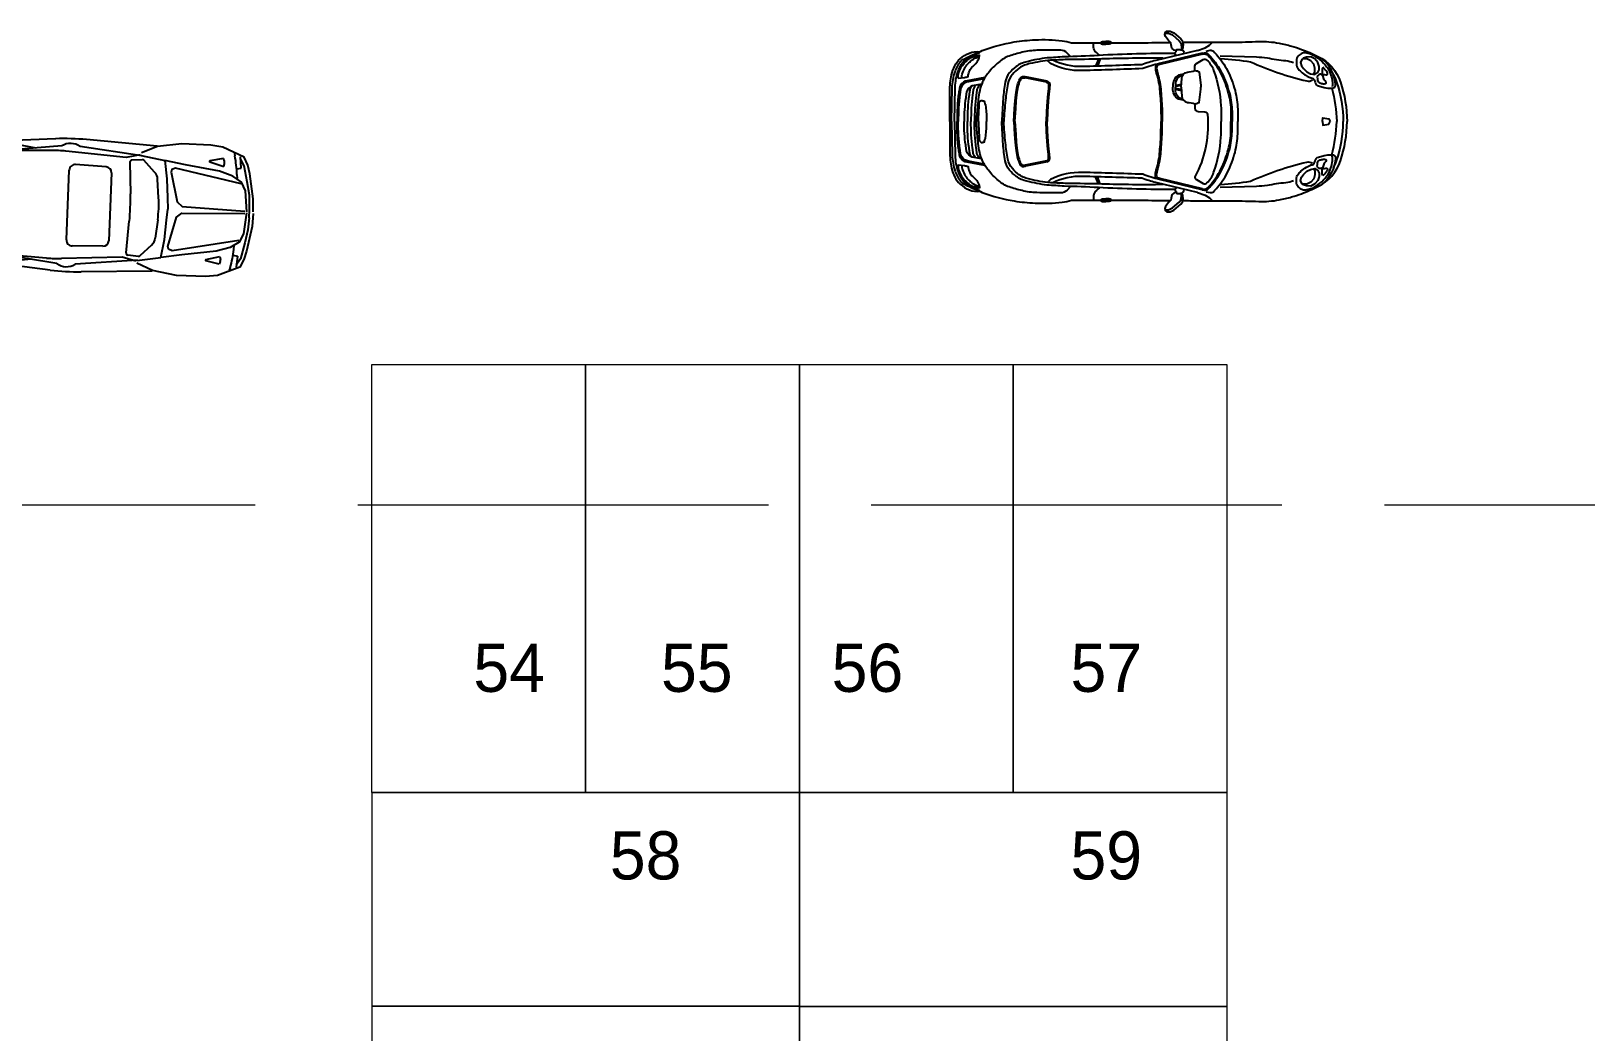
# Model space of a CAD drawing. Header units: millimetres. Extents: x 383 to 523, y 252 to 344.
# Drawn here: x 493.65 to 502.74, y 318.41 to 324.26 of the extents above; entities that cross this region are included whole.
import ezdxf

# ---------------------------------------------------------------- set-up
doc = ezdxf.new("R2010")
doc.units = ezdxf.units.MM
doc.header["$MEASUREMENT"] = 0
doc.linetypes.add('ACAD_ISO02W100', pattern=[15, 12, -3])
doc.linetypes.add('HIDDEN2', pattern=[4.7625, 3.175, -1.5875])
for name, color, linetype in [('BOXTER', 7, 'Continuous'), ('CARRERA911', 7, 'Continuous'), ('letreros', 6, 'Continuous'), ('muebles', 193, 'Continuous')]:
    doc.layers.add(name, color=color, linetype=linetype)
doc.layers.add('muros', color=5, linetype='Continuous', lineweight=30)

# ---------------------------------------------------------------- blocks, each defined once
blk = doc.blocks.new('CAR2_TOP')
at = {"layer": 'BOXTER'}
for p, q in [((-1.883, 0.769), (-1.88, 0.777)), ((0.299, 0.403), (0.365, 0.418)), ((0.299, 0.392), (0.365, 0.406)), ((0.299, 0.373), (0.365, 0.359)), ((0.299, 0.362), (0.365, 0.347)), ((-1.883, -0.767), (-1.88, -0.775))]:
    blk.add_line(p, q, dxfattribs=at)
for points in [[(-2.193, 0.001), (-2.185, 0.375, -0.076537), (-2.153, 0.555, -0.086757), (-2.092, 0.667, -0.10675), (-2.057, 0.695), (-2.015, 0.716, -0.003982), (-1.931, 0.755, -0.016266), (-1.85, 0.79, -0.052049), (-1.494, 0.886, -0.02824), (-1.263, 0.91, -0.041393), (-0.959, 0.899, -0.048157), (-0.858, 0.877), (-0.532, 0.877)], [(-0.539, 0.734, 0.024615), (-0.58, 0.769, -0.223398), (-0.61, 0.828, 0.00021), (-0.612, 0.877, 0.00021)], [(-0.532, 0.877, -0.3707), (-0.511, 0.891, 0.000614), (-0.474, 0.893)], [(-0.532, 0.877, 0.370699), (-0.511, 0.862, -0.000614), (-0.474, 0.861)], [(-0.53, 0.873, -0.309042), (-0.511, 0.883, 0.000614), (-0.474, 0.885)], [(-0.416, 0.877, 0.3707), (-0.437, 0.891, -0.000614), (-0.474, 0.893)], [(-0.418, 0.873, 0.309042), (-0.437, 0.883, -0.000614), (-0.474, 0.885)], [(-0.416, 0.877, -0.3707), (-0.437, 0.862, 0.000614), (-0.474, 0.861)], [(-0.416, 0.877, 0.002126), (0.245, 0.88)], [(0.311, 0.791), (0.285, 0.793), (0.26, 0.817), (0.254, 0.854), (0.249, 0.877), (0.225, 0.904), (0.201, 0.931), (0.188, 0.947), (0.182, 0.97), (0.186, 0.993), (0.206, 1.007), (0.24, 1.007), (0.284, 0.986), (0.36, 0.92), (0.378, 0.898), (0.386, 0.859), (0.384, 0.831, -0.22161), (0.368, 0.799, -0.22161)], [(0.184, 0.98), (0.19, 0.985), (0.224, 0.985), (0.267, 0.964), (0.343, 0.898), (0.362, 0.875), (0.369, 0.837), (0.368, 0.808, -0.062527), (0.366, 0.798, -0.062527)], [(0.381, 0.882, 0.000281), (0.469, 0.883, -0.004665), (0.933, 0.884, 0.006938), (1.229, 0.891, -0.055982), (1.454, 0.873, -0.021498), (1.594, 0.84, -0.021353), (1.704, 0.804, -0.022762), (1.887, 0.726, -0.203444), (2.138, 0.439, -0.07526), (2.212, 0.001, -0.07526)], [(-2.212, -0.001), (-2.212, 0.338, -0.055426), (-2.191, 0.522, -0.059428), (-2.157, 0.619, -0.097452), (-2.095, 0.7, -0.082707), (-1.994, 0.763, -0.136156), (-1.879, 0.777, 0.047635)], [(-2.16, 0.001), (-2.152, 0.381, -0.076537), (-2.12, 0.56, -0.119374), (-2.054, 0.672, -0.071149), (-2.021, 0.698), (-1.982, 0.721, -0.003982), (-1.898, 0.761, -0.005807), (-1.882, 0.769, -0.004362)], [(-2.119, 0.483, -0.075551), (-2.11, 0.547, -0.072826), (-2.08, 0.612, -0.056103), (-2.039, 0.662, -0.027417), (-2.001, 0.694, -0.098085), (-1.941, 0.724, 0.002459), (-1.88, 0.741, 0.002459)], [(-2.119, 0.483), (-2.049, 0.492, 0.060338), (-2.009, 0.502, -0.005591), (-1.995, 0.554, -0.137482), (-1.965, 0.604, 0.014112), (-1.921, 0.648, 0.101805), (-1.889, 0.7, 0.064537), (-1.88, 0.741, 0.064537)], [(-2.079, 0.488, -0.060664), (-2.07, 0.539, -0.072826), (-2.04, 0.604, -0.056103), (-1.999, 0.654, -0.027417), (-1.961, 0.686, -0.098085), (-1.901, 0.716, 0.000743), (-1.883, 0.722)], [(-0.868, 0.723), (-0.905, 0.763, 0.209375), (-0.976, 0.795, 0.008786), (-1.241, 0.793, 0.052376), (-1.407, 0.771, 0.022093), (-1.552, 0.729, 0.108048), (-1.668, 0.658, 0.061356), (-1.782, 0.543, 0.068655), (-1.848, 0.441, 0.073523), (-1.895, 0.247, 0.014318), (-1.912, 0.073, 0.013039), (-1.915, 0.001, 0.013039)], [(0.292, 0.758, 0.013204), (-0.557, 0.736, -0.006823), (-0.938, 0.721, -0.002349), (-1.128, 0.708, 0.035892), (-1.354, 0.666, 0.099022), (-1.473, 0.613, 0.0549), (-1.547, 0.542, 0.134174), (-1.596, 0.437, 0.023136), (-1.618, 0.254, 0.011713), (-1.632, 0.001, 0.011713)], [(0.165, 0.704, 0.010667), (-0.52, 0.697, -0.006823), (-0.902, 0.691, -0.002349), (-1.092, 0.682, 0.035892), (-1.319, 0.645, 0.099022), (-1.439, 0.595, 0.0549), (-1.515, 0.525, 0.134174), (-1.566, 0.422, 0.023136), (-1.592, 0.239, 0.011039), (-1.611, 0.001, 0.011039)], [(0.597, 0.761), (0.124, 0.647, 0.053281), (0.096, 0.637, 0.257952), (0.079, 0.613, 0.069501), (0.08, 0.576, 0.029071), (0.096, 0.509, -0.06163), (0.128, 0.311, -0.023841), (0.139, 0.089, -0.020054), (0.142, 0.001, -0.020054)], [(0.6, 0.749), (0.127, 0.635, 0.053281), (0.102, 0.626, 0.257952), (0.092, 0.612, 0.069501), (0.093, 0.578, 0.029071), (0.108, 0.512, -0.06151), (0.14, 0.311, -0.023756), (0.152, 0.089, -0.019965), (0.154, 0.001, -0.019965)], [(0.307, 0.744), (0.293, 0.753), (0.298, 0.769), (0.309, 0.78), (0.311, 0.796, -0.504918), (0.325, 0.803, -0.045684), (0.373, 0.798, -0.242065), (0.39, 0.784, -0.032414), (0.399, 0.759, -0.143073)], [(0.366, 0.383), (0.371, 0.481, -0.352581), (0.434, 0.551, 0.008047), (0.517, 0.567), (0.517, 0.617, -0.270521), (0.535, 0.647, 0.000614), (0.61, 0.69, -0.331797), (0.651, 0.685, -0.11427), (0.726, 0.569, -0.074246), (0.807, 0.176, -0.021686), (0.809, 0.001, -0.021686)], [(0.597, 0.761), (0.625, 0.765, -0.220404), (0.66, 0.755, -0.037374), (0.707, 0.706, -0.064028), (0.831, 0.511, -0.05126), (0.908, 0.289, -0.061449), (0.931, 0.085, 0.008235), (0.931, 0.001, 0.008235)], [(0.599, 0.749), (0.626, 0.753, -0.220404), (0.651, 0.745, -0.037374), (0.697, 0.698, -0.064028), (0.819, 0.506, -0.05126), (0.896, 0.287, -0.061449), (0.918, 0.085, 0.008235), (0.919, 0, 0.008235)], [(0.642, 0.783), (0.688, 0.793, -0.220404), (0.723, 0.782, -0.037374), (0.77, 0.733, -0.064028), (0.894, 0.538, -0.05126), (0.971, 0.317, -0.061449), (0.994, 0.113, 0.010916), (0.995, 0.001, 0.008235)], [(0.8, 0.731), (1.203, 0.719, -0.03271), (1.324, 0.708, 0.00658), (1.529, 0.678, -0.040733), (1.616, 0.659, -0.249875)], [(0.806, 0.701, -0.028311), (1.135, 0.665, 0.046105), (1.763, 0.452, 0.219439), (1.828, 0.465, -0.325452)], [(1.818, 0.748), (1.763, 0.763, 0.15571), (1.716, 0.761, 0.128859), (1.667, 0.727, 0.172618), (1.648, 0.678, 0.012779), (1.648, 0.638, 0.149305), (1.663, 0.593, 0.057452), (1.697, 0.556, 0.039867), (1.758, 0.511, 0.038453), (1.79, 0.494, 0.044126), (1.835, 0.479), (1.846, 0.463, -0.151431), (1.855, 0.437, 0.389635), (1.893, 0.399), (1.955, 0.381, 0.094342), (2.044, 0.371, 0.108453), (2.068, 0.379, 0.290912), (2.083, 0.407, 0.205966), (1.933, 0.7, 0.700887)], [(1.818, 0.748, -0.118384), (1.984, 0.61, -0.125214), (2.047, 0.457, -0.057098), (2.047, 0.388, 1.07298)], [(0.391, 0.526, 0.358011), (0.278, 0.445, 0.087142), (0.273, 0.383)], [(0.517, 0.567, -0.146365), (0.564, 0.552), (0.584, 0.403, -0.020696), (0.585, 0.383, -0.020696)], [(1.929, 0.522, 0.247528), (1.912, 0.526, 0.056791), (1.893, 0.518, 0.281439), (1.88, 0.495, 0.017622), (1.882, 0.462, 0.327274), (1.91, 0.43, -0.021137), (1.946, 0.42, 0.219354), (1.974, 0.424, 0.356278), (1.978, 0.435, 0.072558), (1.968, 0.452, 0.066843), (1.957, 0.463), (1.942, 0.511), (1.929, 0.522)], [(1.942, 0.603), (1.935, 0.586), (1.935, 0.558, -0.04992), (1.933, 0.539, 0.494644), (1.946, 0.524, -0.100112), (1.974, 0.52, 0.588914), (1.993, 0.537, 0.119485), (1.98, 0.563, -0.013341), (1.957, 0.591, 0.140517), (1.942, 0.603, -0.473723)], [(2.059, 0.522, -0.046386), (2.095, 0.439, -0.07526), (2.169, 0.001)], [(-1.821, 0.49), (-2.018, 0.455, 0.207319), (-2.091, 0.406, 0.101931), (-2.103, 0.375, 0.00876), (-2.112, 0.317, 0.038849), (-2.13, 0.001, 0.03739)], [(-1.831, 0.474), (-2.005, 0.443, 0.207319), (-2.079, 0.394, 0.101931), (-2.091, 0.363, 0.00876), (-2.099, 0.305, 0.03739), (-2.117, 0.001, 0.03739)], [(-1.857, 0.418), (-1.941, 0.403, 0.207319), (-2.014, 0.354, 0.101931), (-2.026, 0.323, 0.00876), (-2.035, 0.265, 0.032481), (-2.053, 0.001)], [(-1.968, 0.394, 0.0341), (-1.977, 0.382, 0.101931), (-1.99, 0.351, 0.00876), (-1.998, 0.293, 0.035895), (-2.016, 0.001, 0.035895)], [(-1.922, 0.406, 0.056082), (-1.937, 0.387, 0.101931), (-1.95, 0.356, 0.00876), (-1.958, 0.298, 0.036536), (-1.976, 0.001, 0.036536)], [(-1.871, 0.415, 0.088206), (-1.897, 0.387, 0.101931), (-1.909, 0.356, 0.00876), (-1.918, 0.298, 0.036536), (-1.936, 0.001, 0.036536)], [(0.391, 0.24, -0.358011), (0.278, 0.32, -0.087142), (0.273, 0.383)], [(0.381, 0.514, 0.316561), (0.306, 0.445, 0.087142), (0.3, 0.383)], [(0.381, 0.251, -0.316561), (0.306, 0.32, -0.087142), (0.3, 0.383)], [(0.366, 0.383), (0.371, 0.284, 0.352581), (0.434, 0.214, -0.008047), (0.517, 0.199), (0.517, 0.148)], [(0.517, 0.199, 0.146365), (0.564, 0.213), (0.584, 0.362, 0.020696), (0.585, 0.383, 0.020696)], [(2.042, 0.371, -0.063252), (2.096, 0.001, -0.063252)], [(-1.894, 0.001, 0.004647), (-1.883, 0.204, -0.212789), (-1.871, 0.229, -0.225042), (-1.85, 0.234, -0.010282), (-1.835, 0.23, -0.358153), (-1.824, 0.216, 0.030605), (-1.815, 0.19), (-1.81, 0.152, -0.044318), (-1.803, 0.001, -0.044318)], [(-2.212, 0.002), (-2.212, -0.336, 0.055426), (-2.191, -0.52, 0.059428), (-2.157, -0.618, 0.097452), (-2.095, -0.698, 0.082707), (-1.994, -0.761, 0.136156), (-1.879, -0.775, -0.047635)], [(-2.193, 0.001), (-2.185, -0.374, 0.076537), (-2.153, -0.553, 0.086757), (-2.092, -0.666, 0.10675), (-2.057, -0.694), (-2.015, -0.714, 0.003982), (-1.931, -0.754, 0.016266), (-1.85, -0.788, 0.052049), (-1.494, -0.884, 0.02824), (-1.263, -0.908, 0.041393), (-0.959, -0.897, 0.048157), (-0.858, -0.875), (-0.532, -0.875)], [(-2.16, 0.001), (-2.152, -0.379, 0.076537), (-2.12, -0.559, 0.119374), (-2.054, -0.671, 0.071149), (-2.021, -0.697), (-1.982, -0.72, 0.003982), (-1.898, -0.759, 0.005807), (-1.882, -0.767, 0.004362)], [(-1.821, -0.489), (-2.018, -0.453, -0.207319), (-2.091, -0.405, -0.101931), (-2.103, -0.373, -0.00876), (-2.112, -0.316, -0.038849), (-2.13, 0.001, -0.03739)], [(-1.831, -0.473), (-2.005, -0.441, -0.207319), (-2.079, -0.393, -0.101931), (-2.091, -0.361, -0.00876), (-2.099, -0.304, -0.03739), (-2.117, 0.001, -0.03739)], [(-1.857, -0.416), (-1.941, -0.401, -0.207319), (-2.014, -0.353, -0.101931), (-2.026, -0.321, -0.00876), (-2.035, -0.264, -0.032481), (-2.053, 0.001)], [(-1.968, -0.392, -0.0341), (-1.977, -0.38, -0.101931), (-1.99, -0.349, -0.00876), (-1.998, -0.292, -0.035895), (-2.016, 0.001, -0.035895)], [(-1.922, -0.405, -0.056082), (-1.937, -0.386, -0.101931), (-1.95, -0.354, -0.00876), (-1.958, -0.297, -0.036536), (-1.976, 0.001, -0.036536)], [(-1.871, -0.414, -0.088206), (-1.897, -0.386, -0.101931), (-1.909, -0.354, -0.00876), (-1.918, -0.297, -0.036536), (-1.936, 0.001, -0.036536)], [(-0.868, -0.722), (-0.905, -0.762, -0.209375), (-0.976, -0.794, -0.008786), (-1.241, -0.791, -0.052376), (-1.407, -0.769, -0.022093), (-1.552, -0.728, -0.108048), (-1.668, -0.656, -0.061356), (-1.782, -0.542, -0.068655), (-1.848, -0.439, -0.073523), (-1.895, -0.245, -0.014318), (-1.912, -0.071, -0.013039), (-1.915, 0.001, -0.013039)], [(-1.894, 0.001, -0.004647), (-1.883, -0.203, 0.212789), (-1.871, -0.227, 0.225042), (-1.85, -0.232, 0.010282), (-1.835, -0.229, 0.358153), (-1.824, -0.215, -0.030605), (-1.815, -0.189), (-1.81, -0.151, 0.044318), (-1.803, 0.001, 0.044318)], [(0.292, -0.757, -0.013204), (-0.557, -0.735, 0.006823), (-0.938, -0.72, 0.002349), (-1.128, -0.707, -0.035892), (-1.354, -0.664, -0.099022), (-1.473, -0.611, -0.0549), (-1.547, -0.54, -0.134174), (-1.596, -0.436, -0.023136), (-1.618, -0.253, -0.011713), (-1.632, 0.001, -0.011713)], [(0.165, -0.702, -0.010667), (-0.52, -0.696, 0.006823), (-0.902, -0.69, 0.002349), (-1.092, -0.681, -0.035892), (-1.319, -0.643, -0.099022), (-1.439, -0.593, -0.0549), (-1.515, -0.524, -0.134174), (-1.566, -0.42, -0.023136), (-1.592, -0.238, -0.011039), (-1.611, 0.001, -0.011039)], [(0.597, -0.76), (0.124, -0.646, -0.053281), (0.096, -0.636, -0.257952), (0.079, -0.612, -0.069501), (0.08, -0.575, -0.029071), (0.096, -0.507, 0.06163), (0.128, -0.309, 0.023841), (0.139, -0.087, 0.020054), (0.142, 0.001, 0.020054)], [(0.6, -0.748), (0.127, -0.634, -0.053281), (0.102, -0.625, -0.257952), (0.092, -0.611, -0.069501), (0.093, -0.577, -0.029071), (0.108, -0.511, 0.06151), (0.14, -0.31, 0.023756), (0.152, -0.088, 0.019965), (0.154, 0.001, 0.019965)], [(0.381, -0.88, -0.000281), (0.469, -0.881, 0.004665), (0.933, -0.883, -0.006938), (1.229, -0.889, 0.055982), (1.454, -0.872, 0.021498), (1.594, -0.839, 0.021353), (1.704, -0.803, 0.022762), (1.887, -0.724, 0.203444), (2.138, -0.438, 0.07526), (2.212, 0.001, 0.07526)], [(0.517, 0.148, 0.460181), (0.554, 0.113), (0.629, 0.107, -0.361883), (0.658, 0.078, -0.136022), (0.54, -0.572, -0.015575)], [(0.54, -0.572), (0.517, -0.615, 0.270521), (0.535, -0.646, -0.000614), (0.61, -0.689, 0.331797), (0.651, -0.683, 0.11427), (0.726, -0.568, 0.074246), (0.807, -0.175, 0.021686), (0.809, 0.001)], [(0.597, -0.76), (0.625, -0.764, 0.220404), (0.66, -0.753, 0.037374), (0.707, -0.704, 0.064028), (0.831, -0.509, 0.05126), (0.908, -0.288, 0.061449), (0.931, -0.084, -0.008235), (0.931, 0.001, -0.008235)], [(0.599, -0.748), (0.626, -0.751, 0.220404), (0.651, -0.744, 0.037374), (0.697, -0.696, 0.064028), (0.819, -0.504, 0.05126), (0.896, -0.285, 0.061449), (0.918, -0.084, -0.008235), (0.919, 0.001, -0.008235)], [(0.642, -0.781), (0.688, -0.791, 0.220404), (0.723, -0.781, 0.037374), (0.77, -0.732, 0.064028), (0.894, -0.537, 0.05126), (0.971, -0.315, 0.061449), (0.994, -0.111, -0.010916), (0.995, 0.001, -0.008235)], [(2.042, -0.37, 0.063252), (2.096, 0.001, 0.063252)], [(2.059, -0.52, 0.046386), (2.095, -0.438, 0.07526), (2.169, 0.001)], [(-2.119, -0.482), (-2.049, -0.49, -0.060338), (-2.009, -0.5, 0.005591), (-1.995, -0.553, 0.137482), (-1.965, -0.603, -0.014112), (-1.921, -0.646, -0.101805), (-1.889, -0.699, -0.064537), (-1.88, -0.74, -0.064537)], [(-2.119, -0.482, 0.075551), (-2.11, -0.545, 0.072826), (-2.08, -0.61, 0.056103), (-2.039, -0.66, 0.027417), (-2.001, -0.693, 0.098085), (-1.941, -0.723, -0.002459), (-1.88, -0.74, -0.002459)], [(-2.079, -0.487, 0.060664), (-2.07, -0.538, 0.072826), (-2.04, -0.603, 0.056103), (-1.999, -0.653, 0.027417), (-1.961, -0.685, 0.098085), (-1.901, -0.715, -0.000743), (-1.883, -0.72)], [(0.806, -0.699, 0.028311), (1.135, -0.663, -0.046105), (1.763, -0.451, -0.219439), (1.828, -0.464, 0.325452)], [(1.818, -0.746), (1.763, -0.761, -0.15571), (1.716, -0.759, -0.128859), (1.667, -0.725, -0.172618), (1.648, -0.677, -0.012779), (1.648, -0.637, -0.149305), (1.663, -0.592, -0.057452), (1.697, -0.554, -0.039867), (1.758, -0.509, -0.038453), (1.79, -0.492, -0.044126), (1.835, -0.477), (1.846, -0.462, 0.151431), (1.855, -0.436, -0.389635), (1.893, -0.398), (1.955, -0.379, -0.094342), (2.044, -0.37, -0.108453), (2.068, -0.377, -0.290912), (2.083, -0.406, -0.205966), (1.933, -0.699, -0.700887)], [(1.818, -0.746, 0.118384), (1.984, -0.609, 0.125214), (2.047, -0.456, 0.057098), (2.047, -0.387, -1.07298)], [(1.929, -0.52, -0.247528), (1.912, -0.524, -0.056791), (1.893, -0.517, -0.281439), (1.88, -0.494, -0.017622), (1.882, -0.46, -0.327274), (1.91, -0.428, 0.021137), (1.946, -0.419, -0.219354), (1.974, -0.422, -0.356278), (1.978, -0.434, -0.072558), (1.968, -0.451, -0.066843), (1.957, -0.462), (1.942, -0.509), (1.929, -0.52)], [(1.942, -0.601), (1.935, -0.584), (1.935, -0.556, 0.04992), (1.933, -0.537, -0.494644), (1.946, -0.522, 0.100112), (1.974, -0.518, -0.588914), (1.993, -0.535, -0.119485), (1.98, -0.562, 0.013341), (1.957, -0.59, -0.140517), (1.942, -0.601, 0.473723)], [(0.8, -0.729), (1.203, -0.718, 0.03271), (1.324, -0.707, -0.00658), (1.529, -0.677, 0.040733), (1.616, -0.658, 0.249875)], [(-0.539, -0.732, -0.024615), (-0.58, -0.767, 0.223398), (-0.61, -0.827, -0.00021), (-0.612, -0.875, -0.00021)], [(-0.532, -0.875, -0.370699), (-0.511, -0.86, 0.000614), (-0.474, -0.859)], [(-0.416, -0.875, 0.3707), (-0.437, -0.86, -0.000614), (-0.474, -0.859)], [(0.311, -0.789), (0.285, -0.792), (0.26, -0.815), (0.254, -0.853), (0.249, -0.875), (0.225, -0.902), (0.201, -0.93), (0.188, -0.946), (0.182, -0.968), (0.186, -0.992), (0.206, -1.006), (0.24, -1.006), (0.284, -0.985), (0.36, -0.919), (0.378, -0.896), (0.386, -0.858), (0.384, -0.829, 0.22161), (0.368, -0.797, 0.22161)], [(0.184, -0.979), (0.19, -0.983), (0.224, -0.983), (0.267, -0.962), (0.343, -0.896), (0.362, -0.874), (0.369, -0.835), (0.368, -0.807, 0.062527), (0.366, -0.796, 0.062527)], [(0.307, -0.743), (0.293, -0.751), (0.298, -0.768), (0.309, -0.779), (0.311, -0.794, 0.504918), (0.325, -0.802, 0.045684), (0.373, -0.796, 0.242065), (0.39, -0.782, 0.032414), (0.399, -0.758, 0.143073)], [(-0.532, -0.875, 0.3707), (-0.511, -0.89, -0.000614), (-0.474, -0.891)], [(-0.53, -0.871, 0.309042), (-0.511, -0.882, -0.000614), (-0.474, -0.883)], [(-0.418, -0.871, -0.309042), (-0.437, -0.882, 0.000614), (-0.474, -0.883)], [(-0.416, -0.875, -0.3707), (-0.437, -0.89, 0.000614), (-0.474, -0.891)], [(-0.416, -0.875, -0.002126), (0.245, -0.879)]]:
    blk.add_lwpolyline(points, format="xyb", dxfattribs=at)
for points in [[(0.545, 0.791), (0.631, 0.822), (0.68, 0.851), (0.714, 0.885)], [(0.545, 0.791), (0.081, 0.681)], [(1.759, 0.718), (1.727, 0.704), (1.709, 0.691), (1.694, 0.657), (1.703, 0.622), (1.727, 0.59), (1.765, 0.554), (1.805, 0.533), (1.854, 0.524), (1.886, 0.546), (1.899, 0.574), (1.899, 0.614), (1.886, 0.659), (1.854, 0.697), (1.807, 0.719), (1.759, 0.718)], [(1.841, 0.526), (1.841, 0.526), (1.854, 0.554), (1.854, 0.594), (1.841, 0.639), (1.809, 0.677), (1.762, 0.699), (1.715, 0.697)], [(1.938, -0.001), (1.943, 0.04), (2.007, 0.029), (2.023, 0.001)], [(1.938, 0.002), (1.943, -0.039), (2.007, -0.028), (2.023, 0.001)], [(0.545, -0.79), (0.081, -0.68)], [(1.759, -0.716), (1.727, -0.703), (1.709, -0.69), (1.694, -0.656), (1.703, -0.62), (1.727, -0.588), (1.765, -0.552), (1.805, -0.532), (1.854, -0.522), (1.886, -0.545), (1.899, -0.573), (1.899, -0.613), (1.886, -0.658), (1.854, -0.695), (1.807, -0.718), (1.759, -0.716)], [(1.841, -0.525), (1.841, -0.525), (1.854, -0.553), (1.854, -0.593), (1.841, -0.638), (1.809, -0.675), (1.762, -0.698), (1.715, -0.696)], [(0.545, -0.79), (0.631, -0.821), (0.68, -0.849), (0.714, -0.883)]]:
    blk.add_lwpolyline(points, dxfattribs=at)
at = {"layer": 'CARRERA911'}
for p, q in [((-0.558, 0.696), (-0.589, 0.616)), ((-0.537, 0.697), (-0.568, 0.617)), ((-1.132, 0.439), (-1.371, 0.485)), ((-1.129, 0.451), (-1.369, 0.498)), ((-1.132, -0.438), (-1.371, -0.484)), ((-1.129, -0.45), (-1.369, -0.496)), ((-0.558, -0.695), (-0.589, -0.614)), ((-0.537, -0.695), (-0.568, -0.615))]:
    blk.add_line(p, q, dxfattribs=at)
for points in [[(0.124, 0.647, 0.02035), (-0.064, 0.589, -0.001309), (-0.733, 0.567, -0.124047), (-1.09, 0.646, -0.239135), (-1.115, 0.68, -0.239135)], [(0.081, 0.681, 0.019279), (-0.073, 0.633, -0.001296), (-0.734, 0.612, -0.122005), (-1.065, 0.683, -0.122005)], [(0.124, -0.646, -0.02035), (-0.064, -0.587, 0.001309), (-0.733, -0.566, 0.124047), (-1.09, -0.645, 0.239135), (-1.115, -0.678, 0.239135)], [(0.081, -0.68, -0.019279), (-0.073, -0.631, 0.001296), (-0.734, -0.61, 0.122005), (-1.065, -0.682, 0.122005)]]:
    blk.add_lwpolyline(points, format="xyb", dxfattribs=at)
for points in [[(-1.498, 0.001), (-1.491, 0.146), (-1.484, 0.231), (-1.477, 0.298), (-1.469, 0.351), (-1.461, 0.392), (-1.453, 0.423), (-1.445, 0.445), (-1.438, 0.462), (-1.431, 0.475), (-1.424, 0.485), (-1.417, 0.493), (-1.409, 0.497), (-1.401, 0.5), (-1.392, 0.501), (-1.381, 0.5), (-1.369, 0.498)], [(-1.486, 0), (-1.478, 0.145), (-1.472, 0.229), (-1.465, 0.297), (-1.457, 0.349), (-1.449, 0.389), (-1.441, 0.419), (-1.434, 0.441), (-1.427, 0.457), (-1.42, 0.469), (-1.414, 0.477), (-1.409, 0.483), (-1.404, 0.486), (-1.399, 0.488), (-1.392, 0.488), (-1.383, 0.487), (-1.371, 0.485)], [(-1.135, 0.44), (-1.126, 0.435), (-1.12, 0.431), (-1.116, 0.427), (-1.113, 0.421), (-1.112, 0.413), (-1.111, 0.401), (-1.112, 0.385), (-1.114, 0.364), (-1.117, 0.339), (-1.121, 0.307), (-1.125, 0.269), (-1.129, 0.224), (-1.133, 0.17), (-1.136, 0.107), (-1.139, 0.001)], [(-1.129, 0.451), (-1.119, 0.446), (-1.111, 0.44), (-1.105, 0.433), (-1.102, 0.425), (-1.099, 0.414), (-1.099, 0.401), (-1.1, 0.384), (-1.102, 0.363), (-1.105, 0.337), (-1.108, 0.306), (-1.112, 0.268), (-1.116, 0.223), (-1.12, 0.169), (-1.123, 0.107), (-1.126, 0.001)], [(-1.498, 0.001), (-1.491, -0.144), (-1.484, -0.229), (-1.477, -0.297), (-1.469, -0.35), (-1.461, -0.391), (-1.453, -0.421), (-1.445, -0.444), (-1.438, -0.461), (-1.431, -0.474), (-1.424, -0.484), (-1.417, -0.491), (-1.409, -0.496), (-1.401, -0.499), (-1.392, -0.499), (-1.381, -0.498), (-1.369, -0.496)], [(-1.486, 0.001), (-1.478, -0.144), (-1.472, -0.228), (-1.465, -0.295), (-1.457, -0.348), (-1.449, -0.388), (-1.441, -0.417), (-1.434, -0.439), (-1.427, -0.455), (-1.42, -0.467), (-1.414, -0.476), (-1.409, -0.481), (-1.404, -0.485), (-1.399, -0.486), (-1.392, -0.487), (-1.383, -0.486), (-1.371, -0.484)], [(-1.135, -0.439), (-1.126, -0.434), (-1.12, -0.429), (-1.116, -0.425), (-1.113, -0.42), (-1.112, -0.411), (-1.111, -0.4), (-1.112, -0.383), (-1.114, -0.363), (-1.117, -0.337), (-1.121, -0.306), (-1.125, -0.268), (-1.129, -0.222), (-1.133, -0.169), (-1.136, -0.106), (-1.139, 0)], [(-1.129, -0.45), (-1.119, -0.444), (-1.111, -0.439), (-1.105, -0.432), (-1.102, -0.424), (-1.099, -0.413), (-1.099, -0.4), (-1.1, -0.383), (-1.102, -0.362), (-1.105, -0.336), (-1.108, -0.304), (-1.112, -0.266), (-1.116, -0.221), (-1.12, -0.168), (-1.123, -0.105), (-1.126, 0.001)]]:
    blk.add_lwpolyline(points, dxfattribs=at)
blk = doc.blocks.new('CAR0015')
for p, q in [((-0.354, 0.759), (-1.035, 0.703)), ((0.841, 0.724), (0.009, 0.765)), ((-1.548, 0.603), (-1.575, 0.592)), ((-1.544, 0.469), (-1.544, 0.603)), ((-1.533, 0.615), (-1.469, 0.619)), ((-1.496, 0.625), (-1.525, 0.613)), ((-1.154, 0.691), (-1.374, 0.679)), ((-1.052, 0.591), (-1.173, 0.559)), ((-0.278, 0.679), (-1.062, 0.584)), ((-0.402, 0.621), (-1.052, 0.591)), ((-0.578, 0.64), (-0.827, 0.677)), ((0.481, 0.576), (-0.227, 0.619)), ((0.664, 0.602), (-0.064, 0.68)), ((0.647, 0.614), (0.481, 0.576)), ((0.673, 0.557), (0.549, 0.548)), ((0.658, 0.606), (0.936, 0.559)), ((0.823, 0.419), (0.691, 0.551)), ((1.626, 0.612), (1.465, 0.578)), ((1.465, 0.564), (1.631, 0.52)), ((1.637, 0.581), (1.626, 0.612)), ((1.631, 0.52), (1.639, 0.555)), ((1.751, 0.675), (1.757, 0.648)), ((1.835, 0.509), (1.824, 0.64)), ((1.871, 0.536), (1.824, 0.616)), ((-1.514, 0.37), (-1.6, 0.318)), ((-1.526, 0.458), (-1.576, 0.332)), ((-1.472, 0.447), (-1.534, 0.458)), ((-1.47, 0.378), (-1.514, 0.37)), ((-1.348, 0.478), (-1.431, 0.42)), ((-1.184, 0.438), (-1.313, 0.423)), ((-1.158, 0.414), (-1.17, 0.182)), ((-0.178, -0.42), (-0.179, 0.398)), ((0.251, 0.456), (-0.108, 0.467)), ((0.318, 0.388), (0.319, -0.409)), ((0.528, 0.524), (0.551, 0.15)), ((1.784, 0.497), (1.835, 0.509)), ((1.79, 0.43), (1.794, 0.385)), ((1.914, 0.35), (1.871, 0.536)), ((-1.6, 0.318), (-1.646, 0.032)), ((-1.486, 0.336), (-1.535, 0.099)), ((-1.392, 0.352), (-1.448, 0.112)), ((0.883, 0.12), (0.862, 0.335)), ((1.946, 0.195), (1.914, 0.35)), ((1.954, 0.052), (1.946, 0.195)), ((-1.713, 0.047), (-1.716, -0.012)), ((-1.691, 0.103), (-1.713, 0.047)), ((-1.632, 0.128), (-1.691, 0.103)), ((-1.17, 0.182), (-1.17, -0.011)), ((-1.713, -0.072), (-1.716, -0.013)), ((-1.691, -0.128), (-1.713, -0.072)), ((-1.631, -0.153), (-1.691, -0.128)), ((-1.599, -0.343), (-1.646, -0.057)), ((-1.486, -0.36), (-1.535, -0.124)), ((-1.391, -0.377), (-1.447, -0.137)), ((-1.17, -0.206), (-1.17, -0.014)), ((0.529, -0.544), (0.551, -0.17)), ((0.883, -0.14), (0.863, -0.355)), ((1.954, -0.07), (1.946, -0.213)), ((-1.513, -0.395), (-1.599, -0.343)), ((-1.525, -0.482), (-1.575, -0.357)), ((-1.157, -0.438), (-1.17, -0.206)), ((1.946, -0.213), (1.915, -0.368)), ((-1.543, -0.494), (-1.543, -0.628)), ((-1.471, -0.472), (-1.533, -0.483)), ((-1.469, -0.403), (-1.513, -0.395)), ((-1.347, -0.502), (-1.43, -0.445)), ((-1.183, -0.462), (-1.313, -0.447)), ((0.252, -0.478), (-0.107, -0.489)), ((0.823, -0.439), (0.693, -0.571)), ((1.466, -0.583), (1.632, -0.539)), ((1.632, -0.539), (1.64, -0.574)), ((1.785, -0.516), (1.836, -0.527)), ((1.791, -0.449), (1.794, -0.404)), ((1.836, -0.527), (1.826, -0.658)), ((1.915, -0.368), (1.873, -0.555)), ((-1.547, -0.628), (-1.574, -0.617)), ((-1.532, -0.639), (-1.468, -0.644)), ((-1.495, -0.65), (-1.524, -0.638)), ((-1.152, -0.715), (-1.373, -0.704)), ((-1.051, -0.615), (-1.172, -0.583)), ((-0.277, -0.701), (-1.061, -0.608)), ((-0.401, -0.643), (-1.051, -0.615)), ((-0.352, -0.782), (-1.033, -0.727)), ((-0.577, -0.663), (-0.825, -0.7)), ((0.483, -0.596), (-0.226, -0.641)), ((0.666, -0.623), (-0.063, -0.702)), ((0.648, -0.634), (0.483, -0.596)), ((0.675, -0.578), (0.551, -0.569)), ((0.659, -0.626), (0.937, -0.579)), ((1.627, -0.63), (1.467, -0.597)), ((1.638, -0.599), (1.627, -0.63)), ((1.752, -0.694), (1.759, -0.666)), ((1.873, -0.555), (1.826, -0.634)), ((0.843, -0.744), (0.01, -0.787))]:
    blk.add_line(p, q)
for points in [[(1.998, 0), (1.993, 0.155), (1.94, 0.445), (1.913, 0.545), (1.866, 0.636), (1.61, 0.743), (1.468, 0.762), (1.128, 0.762), (0.846, 0.718), (0.658, 0.638)], [(1.923, -0.004), (1.897, 0.242), (1.849, 0.342), (1.744, 0.409), (1.585, 0.461), (1.183, 0.517), (0.936, 0.559), (0.97, 0.346), (0.988, 0.122), (0.996, -0.01)], [(1.846, 0.323), (1.067, 0.475), (1.024, 0.459), (1.016, 0.427), (1.101, 0.081), (1.163, 0.03), (1.9, 0.005)], [(1.998, -0.018), (1.993, -0.173), (1.941, -0.463), (1.915, -0.563), (1.868, -0.654), (1.611, -0.762), (1.47, -0.782), (1.13, -0.782), (0.847, -0.738), (0.659, -0.658)], [(1.923, -0.015), (1.898, -0.26), (1.85, -0.36), (1.745, -0.427), (1.586, -0.479), (1.184, -0.537), (0.937, -0.579), (0.971, -0.366), (0.988, -0.141), (0.996, -0.01)], [(1.846, -0.342), (1.068, -0.495), (1.025, -0.478), (1.017, -0.447), (1.102, -0.1), (1.163, -0.049), (1.9, -0.023)]]:
    blk.add_lwpolyline(points)
for centre, radius, start, end in [((-0.127, -1.984), 2.753, 87.1678, 94.7177), ((-1.001, 0.039), 0.765, 135.5935, 183.8679), ((-1.345, 0.28), 0.393, 133.7293, 149.6553), ((-1.521, 0.465), 0.138, 112.9116, 133.7293), ((-1.533, 0.603), 0.0115, 93.7825, 180.113), ((-1.361, 0.423), 0.257, 92.9306, 122.783), ((-1.788, 0.539), 0.329, 343.7595, 14.0169), ((-1.032, 0.027), 0.551, 104.8579, 125.0429), ((-1.064, -0.958), 1.652, 81.7454, 93.1132), ((-0.328, -1.029), 1.652, 86.4893, 92.5638), ((-0.17, 0.527), 0.186, 55.336, 125.4638), ((0.551, 0.525), 0.0229, 94.3979, 183.3874), ((0.675, 0.535), 0.0229, 44.8083, 94.3979), ((1.467, 0.571), 0.00688, 102.0005, 255.153), ((1.594, 0.565), 0.0459, 347.5746, 20.1342), ((0.417, 0.334), 1.376, 4.0319, 13.1964), ((-0.896, 0.017), 0.914, 149.6553, 182.0435), ((-1.532, 0.469), 0.0115, 180.113, 260.5053), ((-1.351, 0.308), 0.138, 125.0429, 168.3436), ((-1.303, 0.332), 0.0918, 96.737, 166.9903), ((-1.181, 0.415), 0.0229, 356.9979, 96.737), ((-0.11, 0.398), 0.0688, 88.2929, 180.1885), ((0.249, 0.388), 0.0688, 0.1141, 88.2929), ((0.725, 0.322), 0.138, 5.4916, 44.8083), ((-1.375, -0.012), 0.275, 170.7246, 189.3883), ((-0.996, -0.012), 0.551, 168.3436, 191.7694), ((-0.911, -0.012), 0.551, 166.9903, 193.1226), ((-2.197, -0.013), 2.753, 356.7256, 3.3874), ((-0.487, -0.011), 1.376, 354.6214, 5.4916), ((0.854, -0.01), 1.101, 356.8942, 3.2188), ((-0.895, -0.041), 0.914, 178.0694, 210.4577), ((-1.001, -0.063), 0.765, 176.2451, 224.5195), ((-1.351, -0.332), 0.138, 191.7694, 235.07), ((0.726, -0.342), 0.138, 315.3046, 354.6214), ((-1.344, -0.305), 0.393, 210.4577, 226.3836), ((-1.532, -0.494), 0.0115, 99.6077, 180), ((-1.787, -0.565), 0.329, 346.0961, 16.3535), ((-1.302, -0.356), 0.0918, 193.1226, 263.376), ((-1.032, -0.051), 0.551, 235.07, 255.2551), ((-1.18, -0.439), 0.0229, 263.376, 3.115), ((-0.109, -0.42), 0.0688, 179.9245, 271.8201), ((0.25, -0.409), 0.0688, 271.8201, 359.9989), ((0.552, -0.546), 0.0229, 176.7256, 265.7151), ((0.418, -0.355), 1.376, 346.9166, 356.0811), ((-1.52, -0.49), 0.138, 226.3836, 247.2014), ((-1.532, -0.628), 0.0115, 180, 266.3304), ((-1.36, -0.447), 0.257, 237.3299, 267.1824), ((-1.066, 0.934), 1.652, 266.9998, 278.3676), ((-0.33, 1.007), 1.652, 267.5491, 273.6237), ((-0.169, -0.549), 0.186, 234.6492, 304.7769), ((0.676, -0.555), 0.0229, 265.7151, 315.3046), ((1.468, -0.59), 0.00688, 104.96, 258.1125), ((1.595, -0.584), 0.0459, 339.9787, 12.5384), ((-0.131, 1.962), 2.753, 265.3952, 272.9452)]:
    blk.add_arc(centre, radius, start, end)

msp = doc.modelspace()

# ---------------------------------------------------------------- linework, layer by layer
at = {"layer": 'letreros', "linetype": 'Continuous'}
msp.add_lwpolyline([(495.3772, 323.1275, 0, 0, 0), (497.4499, 323.1379, 0.5821, 0, 0), (498.6893, 323.1441, 0, 0, 0)], format="xyseb", dxfattribs=at)
at = {"layer": 'muros', "linetype": 'ACAD_ISO02W100', "lineweight": 18, "ltscale": 0.2}
msp.add_line((486.5605, 321.4872), (510.0172, 321.4872), dxfattribs=at)
at = {"layer": 'muros', "lineweight": 18}
for points in [[(496.8909, 319.8053), (496.8909, 322.3053), (495.6409, 322.3053), (495.6409, 319.8053)], [(498.1409, 319.8052), (498.1409, 322.3052), (496.8909, 322.3052), (496.8909, 319.8052)], [(499.391, 319.8053), (499.391, 322.3053), (498.141, 322.3053), (498.141, 319.8053)], [(500.641, 319.8053), (500.641, 322.3053), (499.391, 322.3053), (499.391, 319.8053)], [(495.6412, 318.5554), (498.1412, 318.5554), (498.1412, 319.8054), (495.6412, 319.8054)], [(498.141, 318.5553), (500.641, 318.5553), (500.641, 319.8053), (498.141, 319.8053)], [(495.6412, 317.3054), (498.1412, 317.3054), (498.1412, 318.5554), (495.6412, 318.5554)], [(498.141, 317.3053), (500.641, 317.3053), (500.641, 318.5553), (498.141, 318.5553)]]:
    msp.add_lwpolyline(points, close=True, dxfattribs=at)

# ---------------------------------------------------------------- block references
at = {"layer": 'muebles', "xscale": 0.525, "yscale": 0.525, "zscale": 0.525}
msp.add_blockref('CAR2_TOP', (500.1815, 323.7268), dxfattribs=at)
at = {"layer": 'muebles', "xscale": 0.4979421134313725, "yscale": 0.4979421134313725, "zscale": 0.497942113431387, "rotation": 357.5774395978231}
msp.add_blockref('CAR0015', (493.9538, 323.2407), dxfattribs=at)

# ---------------------------------------------------------------- texts
at = {"layer": 'letreros', "linetype": 'HIDDEN2', "ltscale": 0.01, "char_height": 0.28128, "width": 3.7589, "attachment_point": 1}
for s, insert in [('54 ', (496.2353, 320.6746)), ('55', (497.3323, 320.6746)), ('56', (498.3296, 320.6746)), ('57', (499.7259, 320.6746)), ('58', (497.0331, 319.5782)), ('59', (499.7259, 319.5782))]:
    msp.add_mtext(s, dxfattribs=dict(at, insert=insert))

doc.saveas('drawing.dxf')
